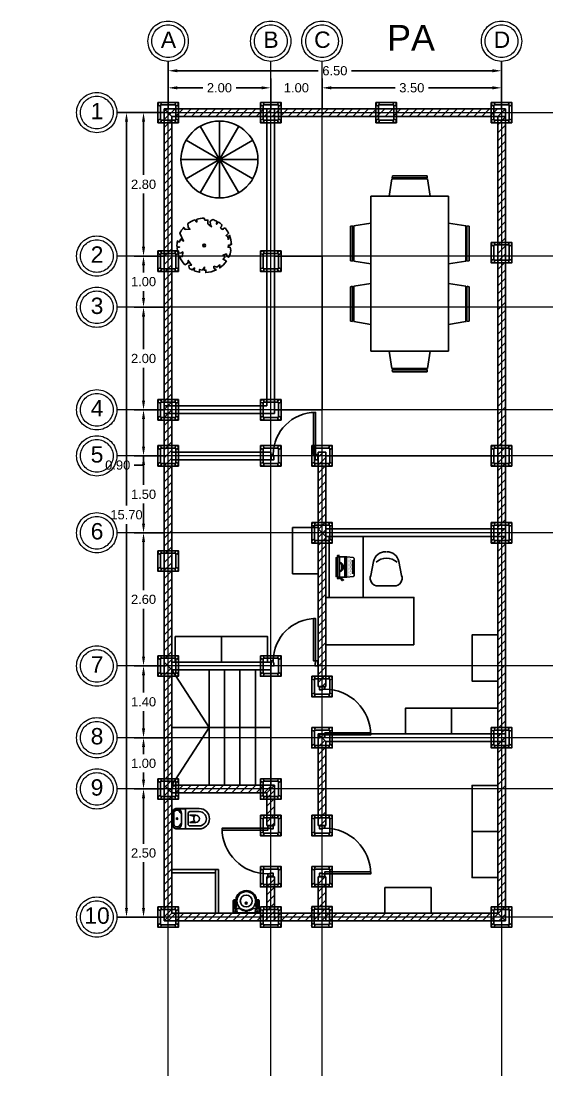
# Model space of a CAD drawing. Header units: metres. Extents: x 25 to 708562, y 11 to 4563236.
# Drawn here: x 35.57 to 45.94, y 10.69 to 31.28 of the extents above; entities that cross this region are included whole.
import ezdxf

# ---------------------------------------------------------------- set-up
doc = ezdxf.new("R2010")
doc.units = ezdxf.units.M
doc.header["$PDMODE"] = 35
doc.linetypes.add('ACAD_ISO04W100', pattern=[30, 24, -3, 0, -3])
for name, color, linetype, lineweight in [('Aux', 10, 'ACAD_ISO04W100', 18), ('Cotas', 100, 'Continuous', 15), ('Muros', 140, 'Continuous', 25)]:
    doc.layers.add(name, color=color, linetype=linetype, lineweight=lineweight)
for name, color, linetype in [('Kastillo', 30, 'Continuous'), ('Muebles', 8, 'Continuous'), ('Muros de Carga', 221, 'Continuous')]:
    doc.layers.add(name, color=color, linetype=linetype)
doc.styles.get("Standard").update_dxf_attribs({"font": 'arial.ttf'})
doc.dimstyles.new('Muros', dxfattribs={"dimtxt": 0.18, "dimasz": 0.18, "dimexe": 0.18, "dimexo": 0.0625, "dimgap": 0.09, "dimtad": 0, "dimtih": 1, "dimtoh": 1, "dimzin": 0, "dimdsep": 46, "dimtxsty": 'Standard', "dimcen": 0.09, "dimadec": 0, "dimazin": 0, "dimtfac": 1, "dimtofl": 0, "dimtmove": 0, "dimatfit": 3, "dimfxl": 1, "dimtolj": 1, "dimtzin": 0, "dimarcsym": 0})
pattern_1 = [(45, (23.29246, 9.41529), (-0.07857724, 0.07857724), [])]

# ---------------------------------------------------------------- blocks, each defined once
blk = doc.blocks.new('LavaboEncPl08')
for p, q in [((-2.1, 44.3), (-2.1, 70.3)), ((-1.6, 41.5), (-1.6, 70.3)), ((-0.6, 41.5), (-0.6, 59.8)), ((-0.1, 42), (-0.1, 59.8)), ((0.4, 72.8), (60.4, 72.8)), ((0.4, 72.3), (60.4, 72.3)), ((0.9, 61.3), (13.4, 61.3)), ((0.9, 60.8), (13.6, 60.8)), ((46.5, 60.8), (59.9, 60.8)), ((46.7, 61.3), (59.9, 61.3)), ((60.9, 42), (60.9, 59.8)), ((61.4, 41.5), (61.4, 59.8)), ((62.4, 41.5), (62.4, 70.3)), ((62.9, 44.3), (62.9, 70.3)), ((-2.1, 44.3), (-2.1, 41.5)), ((-0.1, 41), (4.9, 41)), ((-0.1, 40), (4.5, 40)), ((-0.1, 39.5), (4.1, 39.5)), ((0.4, 41.5), (5.4, 41.6)), ((60.4, 41.5), (55.3, 41.6)), ((60.9, 41), (55.8, 41)), ((60.9, 40), (56.2, 40)), ((60.8, 39.5), (56.7, 39.5)), ((62.9, 44.3), (62.9, 41.5))]:
    blk.add_line(p, q)
for centre, radius in [((1.1, 55.7), 0.487), ((2.4, 57.6), 0.487), ((2.4, 53.8), 0.487), ((5.3, 67.3), 2.8), ((3.6, 59.5), 0.487), ((3.6, 55.7), 0.487), ((4.8, 57.6), 0.487), ((4.8, 53.8), 0.487), ((6, 55.7), 0.487), ((30.4, 42.3), 23.5), ((30.4, 42.3), 15), ((30.4, 69.8), 1.57), ((55.5, 67.3), 2.8), ((54.7, 55.7), 0.487), ((55.9, 57.6), 0.487), ((55.9, 53.8), 0.487), ((57.2, 59.5), 0.487), ((57.2, 55.7), 0.487), ((58.4, 57.6), 0.487), ((58.4, 53.8), 0.487), ((59.6, 55.7), 0.487), ((1.1, 51.9), 0.487), ((1.1, 48.2), 0.487), ((2.4, 50), 0.487), ((2.4, 46.3), 0.487), ((3.6, 51.9), 0.487), ((3.6, 48.2), 0.487), ((3.6, 44.4), 0.487), ((4.8, 50), 0.487), ((4.8, 46.3), 0.487), ((6, 51.9), 0.487), ((6, 48.2), 0.487), ((30.4, 47.5), 2.52), ((30.4, 47.5), 1.52), ((30.4, 47.5), 1.02), ((54.7, 51.9), 0.487), ((54.7, 48.2), 0.487), ((55.9, 50), 0.487), ((55.9, 46.3), 0.487), ((57.2, 51.9), 0.487), ((57.2, 48.2), 0.487), ((57.2, 44.4), 0.487), ((58.4, 50), 0.487), ((58.4, 46.3), 0.487), ((59.6, 51.9), 0.487), ((59.6, 48.2), 0.487)]:
    blk.add_circle(centre, radius)
for centre, radius, start, end in [((0.4, 70.3), 2.5, 90, 180), ((0.4, 70.3), 2, 90, 180), ((0.9, 59.8), 1.5, 90, 180), ((0.9, 59.8), 1, 90, 180), ((13.4, 63.3), 2, 270, 308.9424), ((13.6, 62.8), 2, 270, 309.3231), ((30.4, 42.3), 25, 49.6324, 128.9424), ((30.4, 42.3), 24.5, 49.2079, 129.3231), ((46.5, 61), 0.2, 229.2079, 270), ((46.7, 61.5), 0.2, 229.6324, 270), ((59.9, 59.8), 1.5, 0, 90), ((59.9, 59.8), 1, 0, 90), ((60.4, 70.3), 2.5, 0, 90), ((60.4, 70.3), 2, 0, 90), ((-0.1, 41.5), 2, 180, 270.8384), ((-0.1, 41.5), 1.5, 180, 270.8384), ((-0.1, 41.5), 0.5, 180, 270.8384), ((0.4, 42), 0.5, 180, 270.8384), ((4.1, 39), 0.5, 7.1832, 90.8384), ((4.5, 39.5), 0.5, 6.198, 90.8384), ((30.4, 42.3), 26, 187.1832, 353.802), ((4.9, 40.5), 0.5, 4.0499, 90.8384), ((30.4, 42.3), 25.5, 185.2031, 185.2448), ((30.4, 42.3), 25.5, 186.198, 354.7969), ((5.4, 41.1), 0.5, 2.967, 90.8384), ((30.4, 42.3), 25, 184.0499, 355.8294), ((30.4, 42.3), 24.5, 182.967, 356.9018), ((55.3, 41.1), 0.5, 89.1616, 177.033), ((55.8, 40.5), 0.5, 89.1616, 175.9501), ((56.2, 39.5), 0.5, 89.1616, 173.802), ((30.4, 42.3), 25.5, 354.7552, 354.7969), ((56.7, 39), 0.5, 89.1616, 172.8168), ((60.4, 42), 0.5, 269.1616, 0), ((60.9, 41.5), 2, 269.1616, 0), ((60.9, 41.5), 0.5, 269.1616, 0), ((60.9, 41.5), 1.5, 269.1616, 0)]:
    blk.add_arc(centre, radius, start, end)
blk = doc.blocks.new('inodoro04')
for p, q in [((0.04, 0.09), (0.04, 0)), ((0.04, -0.09), (0.04, 0)), ((0.095, 0.173), (0.24, 0.173)), ((0.18, -0.003), (0.18, 0.088)), ((0.245, -0.003), (0.245, 0.168)), ((0.295, -0.003), (0.295, 0.093)), ((0.095, -0.178), (0.24, -0.178)), ((0.18, -0.003), (0.18, -0.093)), ((0.245, -0.003), (0.245, -0.173)), ((0.295, -0.003), (0.295, -0.098))]:
    blk.add_line(p, q)
blk.add_lwpolyline([(0.097, 0.178, 0.414214), (0.01, 0.09), (0.01, -0.003), (0.01, -0.095, 0.414214), (0.097, -0.183), (0.49, -0.183, 0.414214), (0.67, -0.003, 0.414214), (0.49, 0.178)], format="xyb", close=True)
for points in [[(0.615, -0.003, 0.414214), (0.49, 0.123), (0.325, 0.123, 0.414214), (0.295, 0.093, 0.414214)], [(0.615, -0.003, -0.414214), (0.49, -0.128), (0.325, -0.128, -0.414214), (0.295, -0.098, -0.414214)]]:
    blk.add_lwpolyline(points, format="xyb")
for points in [[(0.427, 0.062), (0.326, 0.062), (0.411, 0.035), (0.406, 0.033), (0.402, 0.03), (0.399, 0.025), (0.397, 0.019), (0.395, 0.009), (0.394, -0.003)], [(0.427, -0.067), (0.326, -0.067), (0.411, -0.04), (0.406, -0.038), (0.402, -0.035), (0.399, -0.03), (0.397, -0.024), (0.395, -0.014), (0.394, -0.002)]]:
    blk.add_lwpolyline(points)
for centre, radius, start, end in [((0.095, 0.088), 0.085, 0, 180), ((0.097, 0.09), 0.0575, 19.5195, 180), ((0.097, 0), 0.014, 0, 180), ((0.097, 0), 0.014, 180, 0), ((0.095, 0.088), 0.085, 0, 90), ((0.18, 0.119), 0.03, 199.5195, 270.0212), ((0.24, 0.168), 0.005, 0, 90), ((0.427, -0.003), 0.065, 0, 90), ((0.095, -0.093), 0.085, 180, 360), ((0.097, -0.09), 0.0575, 180, 340.4805), ((0.095, -0.093), 0.085, 270, 360), ((0.18, -0.119), 0.03, 89.945, 160.4805), ((0.24, -0.173), 0.005, 270, 0), ((0.427, -0.003), 0.065, 270, 0)]:
    blk.add_arc(centre, radius, start, end)
blk = doc.blocks.new('arbol084pl')
blk.add_lwpolyline([(-0.401, 1.445), (-0.408, 1.284), (-0.513, 1.41, 0.073385), (-0.898, 1.201), (-0.88, 1), (-0.788, 0.894), (-1.045, 0.872), (-1.125, 0.993, 0.063304), (-1.337, 0.68), (-1.132, 0.244), (-1.292, 0.349), (-1.375, 0.189), (-1.479, 0.249, 0.050606), (-1.499, -0.054), (-1.352, -0.089), (-1.495, -0.12, 0.043985), (-1.451, -0.38), (-1.288, -0.42), (-1.178, -0.356), (-1.187, -0.604), (-1.368, -0.616, 0.091185), (-1.059, -1.062), (-0.893, -0.984), (-0.88, -0.828), (-0.705, -1.089), (-0.843, -1.108), (-0.823, -1.254, 0.03183), (-0.657, -1.348), (-0.542, -1.24), (-0.561, -1.391, 0.053026), (-0.255, -1.478), (-0.252, -1.318), (-0.101, -1.355), (0.023, -1.19), (0.005, -1.369), (0.092, -1.355), (0.088, -1.497, 0.0994), (0.659, -1.347), (0.523, -1.25), (0.537, -1.149), (0.702, -1.19), (0.862, -1.071), (0.862, -1.071), (0.853, -1.234, 0.087077), (1.222, -0.87), (1.041, -0.764), (1.137, -0.649), (1.027, -0.54), (1.224, -0.471), (1.261, -0.613), (1.353, -0.649, 0.065695), (1.474, -0.276), (1.426, -0.1), (1.316, -0.1), (1.334, 0.024), (1.412, 0.006), (1.439, 0.074), (1.499, 0.047, 0.087611), (1.392, 0.558), (1.316, 0.331), (1.297, 0.487), (1.206, 0.542), (1.341, 0.673, 0.053662), (1.167, 0.943), (1.082, 0.954), (1.031, 0.881), (0.944, 0.922), (0.903, 0.986), (0.944, 1.036), (0.977, 1.138, 0.043954), (0.763, 1.291), (0.677, 1.165), (0.693, 1.33, 0.040384), (0.47, 1.424), (0.335, 1.33), (0.349, 1.11), (0.408, 1.032), (0.202, 1.197), (0.202, 1.394), (0.037, 1.394), (-0.005, 1.5, 0.066981)], format="xyb", close=True)
for radius in [0.075, 0.0625, 0.05]:
    blk.add_circle((0, 0), radius)
blk = doc.blocks.new('*U34')
at = {"layer": 'Muebles'}
for q in [(-0.188, 0.375), (0.188, 0.275)]:
    blk.add_line((-0.188, -0.375), q, dxfattribs=at)
blk = doc.blocks.new('*U35')
at = {"layer": 'Muebles', "color": 0, "linetype": 'ByBlock', "lineweight": -2, "transparency": 16777216}
for p, rotation in [((4.468, 19.429), 59.99999999999996), ((4.281, 19.054), 120), ((5.118, 19.104), 299.9999999999999), ((4.512, 18.704), 180), ((4.93, 18.729), 239.9999999999999)]:
    blk.add_blockref('*U34', p, dxfattribs=dict(at, rotation=rotation))
blk.add_blockref('*U34', (4.887, 19.454), dxfattribs=at)
blk = doc.blocks.new('puertas04')
blk.add_lwpolyline([(0.775, 0), (0.775, 0.74), (0.74, 0.74), (0.74, 0)], close=True)
for points in [[(0.035, 0), (0.035, -0.035), (0.045, -0.035), (0.045, -0.09), (-0.005, -0.09), (-0.005, 0), (0.035, 0)], [(0.775, 0), (0.775, -0.035), (0.765, -0.035), (0.765, -0.09), (0.815, -0.09), (0.815, 0), (0.775, 0)]]:
    blk.add_lwpolyline(points)
blk.add_arc((0.775, 0), 0.74, 90, 180)
blk = doc.blocks.new('mesa_07')
at = {"linetype": 'Continuous'}
for p, q in [((-62.8, 66.3), (-65.9, 46.3)), ((-62.8, 66.3), (-21.6, 66.3)), ((-62.2, 70.1), (-62.6, 67.6)), ((-21.8, 67.6), (-62.6, 67.6)), ((-62.2, 70.1), (-22.2, 70.1)), ((-21.8, 67.6), (-22.2, 70.1)), ((-18.5, 46.3), (-21.6, 66.3)), ((7.2, 66.3), (4.1, 46.3)), ((7.2, 66.3), (48.4, 66.3)), ((7.8, 70.1), (7.4, 67.6)), ((48.2, 67.6), (7.4, 67.6)), ((7.8, 70.1), (47.8, 70.1)), ((48.2, 67.6), (47.8, 70.1)), ((51.5, 46.3), (48.4, 66.3)), ((82.8, 46.3), (-97.2, 46.3)), ((-97.2, 46.3), (-97.2, -43.7)), ((82.8, -43.7), (82.8, 46.3)), ((-117.2, 21.9), (-97.2, 25.1)), ((102.8, 21.9), (82.8, 25.1)), ((-121, 21.3), (-118.5, 21.7)), ((-121, 21.3), (-121, -18.7)), ((-118.5, -19.1), (-118.5, 21.7)), ((-117.2, 21.9), (-117.2, -19.3)), ((102.8, 21.9), (102.8, -19.3)), ((106.5, 21.3), (104, 21.7)), ((104, -19.1), (104, 21.7)), ((106.5, 21.3), (106.5, -18.7)), ((-118.5, -19), (-121, -18.7)), ((-97.2, -22.4), (-117.2, -19.2)), ((82.8, -22.4), (102.8, -19.2)), ((104, -19), (106.5, -18.7)), ((-97.2, -43.7), (82.8, -43.7)), ((-62.8, -63.7), (-65.9, -43.6)), ((-18.5, -43.6), (-21.6, -63.7)), ((7.2, -63.7), (4.1, -43.6)), ((51.5, -43.6), (48.4, -63.7)), ((-62.8, -63.7), (-21.6, -63.7)), ((-62.2, -67.4), (-62.6, -64.9)), ((-21.8, -64.9), (-62.6, -64.9)), ((-62.2, -67.4), (-22.2, -67.4)), ((-21.8, -64.9), (-22.2, -67.4)), ((7.2, -63.7), (48.4, -63.7)), ((7.8, -67.4), (7.4, -64.9)), ((48.2, -64.9), (7.4, -64.9)), ((7.8, -67.4), (47.8, -67.4)), ((48.2, -64.9), (47.8, -67.4))]:
    blk.add_line(p, q, dxfattribs=at)
blk = doc.blocks.new('escritorio111')
blk.add_line((1.05, 0.9), (1.25, 0.9))
for points in [[(0, 0), (0, 1.3), (0.7, 1.3), (0.7, 0)], [(1, 1.1), (0.95, 1.06), (0.96, 1.04)]]:
    blk.add_lwpolyline(points, close=True)
for points in [[(0.7, 1.25), (1.6, 1.25), (1.6, 0.75), (0.7, 0.75)], [(1, 1.11), (0.98, 1.11), (0.98, 1.13), (0.98, 1.1)], [(1.15, 1.1), (1, 1.1), (1, 1.13), (1.15, 1.13)], [(1, 1.1), (1, 1.02), (1.15, 1.02)], [(1.01, 1.13), (1.01, 1.15), (1.15, 1.15)], [(1.29, 1.13), (1.29, 1.15), (1.15, 1.15)], [(1.15, 1.1), (1.3, 1.1), (1.3, 1.13), (1.15, 1.13)], [(1.3, 1.1), (1.3, 1.02), (1.15, 1.02)], [(1.3, 1.11), (1.32, 1.11), (1.32, 1.13), (1.32, 1.1)], [(1.001, 0.995), (1.151, 0.995)], [(1.299, 0.995), (1.149, 0.995)]]:
    blk.add_lwpolyline(points)
for points in [[(1, 1.02), (1, 0.99), (1.009, 0.899, 0.498583), (1.032, 0.885), (1.151, 0.885)], [(1.3, 1.02), (1.3, 0.99), (1.291, 0.899, -0.498583), (1.268, 0.885), (1.149, 0.885)], [(0.87, 0.41), (0.87, 0.53, -0.523089), (1.025, 0.638), (1.232, 0.597, -0.371394), (1.375, 0.416, -0.957025)], [(0.87, 0.41), (0.87, 0.29, 0.523089), (1.025, 0.182), (1.232, 0.223, 0.371394), (1.375, 0.404, 0.957025)]]:
    blk.add_lwpolyline(points, format="xyb")
at = {"const_width": 0.005}
for points in [[(1.027, 0.96, 1), (1.032, 0.96, 1)], [(1.037, 0.94, 1), (1.042, 0.94, 1)], [(1.047, 0.96, 1), (1.052, 0.96, 1)], [(1.057, 0.94, 1), (1.062, 0.94, 1)], [(1.067, 0.96, 1), (1.072, 0.96, 1)], [(1.077, 0.94, 1), (1.082, 0.94, 1)], [(1.087, 0.96, 1), (1.092, 0.96, 1)], [(1.097, 0.94, 1), (1.102, 0.94, 1)], [(1.107, 0.96, 1), (1.112, 0.96, 1)], [(1.117, 0.94, 1), (1.122, 0.94, 1)], [(1.127, 0.96, 1), (1.133, 0.96, 1)], [(1.137, 0.94, 1), (1.142, 0.94, 1)], [(1.147, 0.96, 1), (1.153, 0.96, 1)], [(1.157, 0.94, 1), (1.162, 0.94, 1)], [(1.167, 0.96, 1), (1.172, 0.96, 1)], [(1.177, 0.94, 1), (1.182, 0.94, 1)], [(1.187, 0.96, 1), (1.192, 0.96, 1)], [(1.197, 0.94, 1), (1.202, 0.94, 1)], [(1.207, 0.96, 1), (1.212, 0.96, 1)], [(1.217, 0.94, 1), (1.222, 0.94, 1)], [(1.227, 0.96, 1), (1.232, 0.96, 1)], [(1.237, 0.94, 1), (1.242, 0.94, 1)], [(1.247, 0.96, 1), (1.252, 0.96, 1)], [(1.257, 0.94, 1), (1.262, 0.94, 1)], [(1.267, 0.96, 1), (1.272, 0.96, 1)], [(1.047, 0.92, 1), (1.052, 0.92, 1)], [(1.067, 0.92, 1), (1.072, 0.92, 1)], [(1.087, 0.92, 1), (1.092, 0.92, 1)], [(1.107, 0.92, 1), (1.112, 0.92, 1)], [(1.127, 0.92, 1), (1.133, 0.92, 1)], [(1.147, 0.92, 1), (1.153, 0.92, 1)], [(1.167, 0.92, 1), (1.172, 0.92, 1)], [(1.187, 0.92, 1), (1.192, 0.92, 1)], [(1.207, 0.92, 1), (1.212, 0.92, 1)], [(1.227, 0.92, 1), (1.232, 0.92, 1)], [(1.247, 0.92, 1), (1.252, 0.92, 1)]]:
    blk.add_lwpolyline(points, format="xyb", close=True, dxfattribs=at)
for centre, radius, start, end in [((1.15, 1.111), 0.0708, 188.7974, 351.2026), ((1.132, 1.118), 0.0556, 200.224, 290.225), ((1.168, 1.118), 0.0556, 249.775, 339.776), ((1.05, 0.405), 0.23, 317.6425, 42.3575)]:
    blk.add_arc(centre, radius, start, end)
blk = doc.blocks.new('*D68')
at = {"layer": 'Cotas', "color": 0, "lineweight": -2, "transparency": 16777216}
for p, q in [((38.377, 29.494), (37.447, 29.494)), ((37.627, 29.314), (37.627, 21.826)), ((37.627, 13.974), (37.627, 21.462)), ((38.377, 13.794), (37.447, 13.794))]:
    blk.add_line(p, q, dxfattribs=at)
at = {"layer": 'Cotas', "color": 0, "transparency": 16777216}
for points in [[(37.597, 29.314), (37.657, 29.314), (37.627, 29.494)], [(37.597, 13.974), (37.657, 13.974), (37.627, 13.794)]]:
    blk.add_solid(points, dxfattribs=at)
at = {"layer": 'Defpoints', "color": 0, "transparency": 16777216}
for p in [(38.439, 29.494), (37.627, 13.794), (38.439, 13.794)]:
    blk.add_point(p, dxfattribs=at)
at = {"layer": 'Cotas', "color": 0, "transparency": 16777216, "insert": (37.627, 21.644), "char_height": 0.18, "attachment_point": 5}
blk.add_mtext('\\A1;15.70', dxfattribs=at)
blk = doc.blocks.new('*D69')
at = {"layer": 'Cotas', "color": 0, "lineweight": -2, "transparency": 16777216}
for p, q in [((38.377, 29.494), (37.779, 29.494)), ((37.959, 29.314), (37.959, 28.276)), ((37.959, 26.874), (37.959, 27.912)), ((38.377, 26.694), (37.779, 26.694))]:
    blk.add_line(p, q, dxfattribs=at)
at = {"layer": 'Cotas', "color": 0, "transparency": 16777216}
for points in [[(37.929, 29.314), (37.989, 29.314), (37.959, 29.494)], [(37.929, 26.874), (37.989, 26.874), (37.959, 26.694)]]:
    blk.add_solid(points, dxfattribs=at)
at = {"layer": 'Defpoints', "color": 0, "transparency": 16777216}
for p in [(37.959, 29.494), (38.439, 29.494), (38.439, 26.694)]:
    blk.add_point(p, dxfattribs=at)
at = {"layer": 'Cotas', "color": 0, "transparency": 16777216, "insert": (37.959, 28.094), "char_height": 0.18, "attachment_point": 5}
blk.add_mtext('\\A1;2.80', dxfattribs=at)
blk = doc.blocks.new('*D70')
at = {"layer": 'Cotas', "color": 0, "lineweight": -2, "transparency": 16777216}
for p, q in [((38.377, 26.694), (37.779, 26.694)), ((37.959, 26.514), (37.959, 26.376)), ((37.959, 25.874), (37.959, 26.012)), ((38.377, 25.694), (37.779, 25.694))]:
    blk.add_line(p, q, dxfattribs=at)
at = {"layer": 'Cotas', "color": 0, "transparency": 16777216}
for points in [[(37.929, 26.514), (37.989, 26.514), (37.959, 26.694)], [(37.929, 25.874), (37.989, 25.874), (37.959, 25.694)]]:
    blk.add_solid(points, dxfattribs=at)
at = {"layer": 'Defpoints', "color": 0, "transparency": 16777216}
for p in [(38.439, 26.694), (37.959, 25.694), (38.439, 25.694)]:
    blk.add_point(p, dxfattribs=at)
at = {"layer": 'Cotas', "color": 0, "transparency": 16777216, "insert": (37.959, 26.194), "char_height": 0.18, "attachment_point": 5}
blk.add_mtext('\\A1;1.00', dxfattribs=at)
blk = doc.blocks.new('*D71')
at = {"layer": 'Cotas', "color": 0, "lineweight": -2, "transparency": 16777216}
for p, q in [((38.377, 25.694), (37.779, 25.694)), ((37.959, 25.514), (37.959, 24.876)), ((37.959, 23.874), (37.959, 24.512)), ((38.377, 23.694), (37.779, 23.694))]:
    blk.add_line(p, q, dxfattribs=at)
at = {"layer": 'Cotas', "color": 0, "transparency": 16777216}
for points in [[(37.929, 25.514), (37.989, 25.514), (37.959, 25.694)], [(37.929, 23.874), (37.989, 23.874), (37.959, 23.694)]]:
    blk.add_solid(points, dxfattribs=at)
at = {"layer": 'Defpoints', "color": 0, "transparency": 16777216}
for p in [(38.439, 25.694), (37.959, 23.694), (38.439, 23.694)]:
    blk.add_point(p, dxfattribs=at)
at = {"layer": 'Cotas', "color": 0, "transparency": 16777216, "insert": (37.959, 24.694), "char_height": 0.18, "attachment_point": 5}
blk.add_mtext('\\A1;2.00', dxfattribs=at)
blk = doc.blocks.new('*D74')
at = {"layer": 'Cotas', "color": 0, "lineweight": -2, "transparency": 16777216}
for p, q in [((38.377, 16.294), (37.779, 16.294)), ((37.959, 16.114), (37.959, 15.226)), ((37.959, 13.974), (37.959, 14.862)), ((38.377, 13.794), (37.779, 13.794))]:
    blk.add_line(p, q, dxfattribs=at)
at = {"layer": 'Cotas', "color": 0, "transparency": 16777216}
for points in [[(37.929, 16.114), (37.989, 16.114), (37.959, 16.294)], [(37.929, 13.974), (37.989, 13.974), (37.959, 13.794)]]:
    blk.add_solid(points, dxfattribs=at)
at = {"layer": 'Defpoints', "color": 0, "transparency": 16777216}
for p in [(38.439, 16.294), (37.959, 13.794), (38.439, 13.794)]:
    blk.add_point(p, dxfattribs=at)
at = {"layer": 'Cotas', "color": 0, "transparency": 16777216, "insert": (37.959, 15.044), "char_height": 0.18, "attachment_point": 5}
blk.add_mtext('\\A1;2.50', dxfattribs=at)
blk = doc.blocks.new('*D67')
at = {"layer": 'Cotas', "color": 0, "lineweight": -2, "transparency": 16777216}
for p, q in [((38.439, 29.556), (38.439, 30.49)), ((44.939, 29.556), (44.939, 30.49)), ((38.619, 30.31), (41.365, 30.31)), ((44.759, 30.31), (42.013, 30.31))]:
    blk.add_line(p, q, dxfattribs=at)
at = {"layer": 'Cotas', "color": 0, "transparency": 16777216}
for points in [[(38.619, 30.34), (38.619, 30.28), (38.439, 30.31)], [(44.759, 30.34), (44.759, 30.28), (44.939, 30.31)]]:
    blk.add_solid(points, dxfattribs=at)
at = {"layer": 'Defpoints', "color": 0, "transparency": 16777216}
for p in [(38.439, 30.31), (38.439, 29.494), (44.939, 29.494)]:
    blk.add_point(p, dxfattribs=at)
at = {"layer": 'Cotas', "color": 0, "transparency": 16777216, "insert": (41.689, 30.31), "char_height": 0.18, "attachment_point": 5}
blk.add_mtext('\\A1;6.50', dxfattribs=at)
blk = doc.blocks.new('*D66')
at = {"layer": 'Cotas', "color": 0, "lineweight": -2, "transparency": 16777216}
for p, q in [((38.439, 29.556), (38.439, 30.157)), ((40.439, 29.556), (40.439, 30.157)), ((38.619, 29.977), (39.114, 29.977)), ((40.259, 29.977), (39.764, 29.977))]:
    blk.add_line(p, q, dxfattribs=at)
at = {"layer": 'Cotas', "color": 0, "transparency": 16777216}
for points in [[(38.619, 30.007), (38.619, 29.947), (38.439, 29.977)], [(40.259, 30.007), (40.259, 29.947), (40.439, 29.977)]]:
    blk.add_solid(points, dxfattribs=at)
at = {"layer": 'Defpoints', "color": 0, "transparency": 16777216}
for p in [(40.439, 29.977), (38.439, 29.494), (40.439, 29.494)]:
    blk.add_point(p, dxfattribs=at)
at = {"layer": 'Cotas', "color": 0, "transparency": 16777216, "insert": (39.439, 29.977), "char_height": 0.18, "attachment_point": 5}
blk.add_mtext('\\A1;2.00', dxfattribs=at)
blk = doc.blocks.new('*D77')
at = {"layer": 'Cotas', "color": 0, "lineweight": -2, "transparency": 16777216}
for p, q in [((40.439, 29.556), (40.439, 30.157)), ((41.439, 29.556), (41.439, 30.157)), ((40.259, 29.977), (40.079, 29.977)), ((41.619, 29.977), (41.799, 29.977))]:
    blk.add_line(p, q, dxfattribs=at)
at = {"layer": 'Cotas', "color": 0, "transparency": 16777216}
for points in [[(40.259, 30.007), (40.259, 29.947), (40.439, 29.977)], [(41.619, 30.007), (41.619, 29.947), (41.439, 29.977)]]:
    blk.add_solid(points, dxfattribs=at)
at = {"layer": 'Defpoints', "color": 0, "transparency": 16777216}
for p in [(41.439, 29.977), (40.439, 29.494), (41.439, 29.494)]:
    blk.add_point(p, dxfattribs=at)
at = {"layer": 'Cotas', "color": 0, "transparency": 16777216, "insert": (40.939, 29.977), "char_height": 0.18, "attachment_point": 5}
blk.add_mtext('\\A1;1.00', dxfattribs=at)
blk = doc.blocks.new('*D78')
at = {"layer": 'Cotas', "color": 0, "lineweight": -2, "transparency": 16777216}
for p, q in [((41.439, 29.556), (41.439, 30.157)), ((44.939, 29.556), (44.939, 30.157)), ((41.619, 29.977), (42.866, 29.977)), ((44.759, 29.977), (43.513, 29.977))]:
    blk.add_line(p, q, dxfattribs=at)
at = {"layer": 'Cotas', "color": 0, "transparency": 16777216}
for points in [[(41.619, 30.007), (41.619, 29.947), (41.439, 29.977)], [(44.759, 30.007), (44.759, 29.947), (44.939, 29.977)]]:
    blk.add_solid(points, dxfattribs=at)
at = {"layer": 'Defpoints', "color": 0, "transparency": 16777216}
for p in [(44.939, 29.977), (41.439, 29.494), (44.939, 29.494)]:
    blk.add_point(p, dxfattribs=at)
at = {"layer": 'Cotas', "color": 0, "transparency": 16777216, "insert": (43.189, 29.977), "char_height": 0.18, "attachment_point": 5}
blk.add_mtext('\\A1;3.50', dxfattribs=at)
blk = doc.blocks.new('*D79')
at = {"layer": 'Cotas', "color": 0, "lineweight": -2, "transparency": 16777216}
for p, q in [((38.377, 23.694), (37.779, 23.694)), ((37.959, 23.514), (37.959, 22.974)), ((38.377, 22.794), (37.779, 22.794)), ((37.959, 22.794), (37.959, 22.614)), ((37.959, 22.614), (37.779, 22.614))]:
    blk.add_line(p, q, dxfattribs=at)
at = {"layer": 'Cotas', "color": 0, "transparency": 16777216}
for points in [[(37.929, 23.514), (37.989, 23.514), (37.959, 23.694)], [(37.929, 22.974), (37.989, 22.974), (37.959, 22.794)]]:
    blk.add_solid(points, dxfattribs=at)
at = {"layer": 'Defpoints', "color": 0, "transparency": 16777216}
for p in [(38.439, 23.694), (37.959, 22.794), (38.439, 22.794)]:
    blk.add_point(p, dxfattribs=at)
at = {"layer": 'Cotas', "color": 0, "transparency": 16777216, "insert": (37.456, 22.614), "char_height": 0.18, "attachment_point": 5}
blk.add_mtext('\\A1;0.90', dxfattribs=at)
blk = doc.blocks.new('*D80')
at = {"layer": 'Cotas', "color": 0, "lineweight": -2, "transparency": 16777216}
for p, q in [((38.377, 22.794), (37.779, 22.794)), ((37.959, 22.614), (37.959, 22.226)), ((37.959, 21.474), (37.959, 21.862)), ((38.377, 21.294), (37.779, 21.294))]:
    blk.add_line(p, q, dxfattribs=at)
at = {"layer": 'Cotas', "color": 0, "transparency": 16777216}
for points in [[(37.929, 22.614), (37.989, 22.614), (37.959, 22.794)], [(37.929, 21.474), (37.989, 21.474), (37.959, 21.294)]]:
    blk.add_solid(points, dxfattribs=at)
at = {"layer": 'Defpoints', "color": 0, "transparency": 16777216}
for p in [(38.439, 22.794), (37.959, 21.294), (38.439, 21.294)]:
    blk.add_point(p, dxfattribs=at)
at = {"layer": 'Cotas', "color": 0, "transparency": 16777216, "insert": (37.959, 22.044), "char_height": 0.18, "attachment_point": 5}
blk.add_mtext('\\A1;1.50', dxfattribs=at)
blk = doc.blocks.new('*D81')
at = {"layer": 'Cotas', "color": 0, "lineweight": -2, "transparency": 16777216}
for p, q in [((38.377, 21.294), (37.779, 21.294)), ((37.959, 21.114), (37.959, 20.176)), ((37.959, 18.874), (37.959, 19.812)), ((38.377, 18.694), (37.779, 18.694))]:
    blk.add_line(p, q, dxfattribs=at)
at = {"layer": 'Cotas', "color": 0, "transparency": 16777216}
for points in [[(37.929, 21.114), (37.989, 21.114), (37.959, 21.294)], [(37.929, 18.874), (37.989, 18.874), (37.959, 18.694)]]:
    blk.add_solid(points, dxfattribs=at)
at = {"layer": 'Defpoints', "color": 0, "transparency": 16777216}
for p in [(38.439, 21.294), (37.959, 18.694), (38.439, 18.694)]:
    blk.add_point(p, dxfattribs=at)
at = {"layer": 'Cotas', "color": 0, "transparency": 16777216, "insert": (37.959, 19.994), "char_height": 0.18, "attachment_point": 5}
blk.add_mtext('\\A1;2.60', dxfattribs=at)
blk = doc.blocks.new('*D82')
at = {"layer": 'Cotas', "color": 0, "lineweight": -2, "transparency": 16777216}
for p, q in [((38.377, 18.694), (37.779, 18.694)), ((37.959, 18.514), (37.959, 18.176)), ((37.959, 17.474), (37.959, 17.812)), ((38.377, 17.294), (37.779, 17.294))]:
    blk.add_line(p, q, dxfattribs=at)
at = {"layer": 'Cotas', "color": 0, "transparency": 16777216}
for points in [[(37.929, 18.514), (37.989, 18.514), (37.959, 18.694)], [(37.929, 17.474), (37.989, 17.474), (37.959, 17.294)]]:
    blk.add_solid(points, dxfattribs=at)
at = {"layer": 'Defpoints', "color": 0, "transparency": 16777216}
for p in [(38.439, 18.694), (37.959, 17.294), (38.439, 17.294)]:
    blk.add_point(p, dxfattribs=at)
at = {"layer": 'Cotas', "color": 0, "transparency": 16777216, "insert": (37.959, 17.994), "char_height": 0.18, "attachment_point": 5}
blk.add_mtext('\\A1;1.40', dxfattribs=at)
blk = doc.blocks.new('*D83')
at = {"layer": 'Cotas', "color": 0, "lineweight": -2, "transparency": 16777216}
for p, q in [((38.377, 17.294), (37.779, 17.294)), ((37.959, 17.114), (37.959, 16.976)), ((37.959, 16.474), (37.959, 16.612)), ((38.377, 16.294), (37.779, 16.294))]:
    blk.add_line(p, q, dxfattribs=at)
at = {"layer": 'Cotas', "color": 0, "transparency": 16777216}
for points in [[(37.929, 17.114), (37.989, 17.114), (37.959, 17.294)], [(37.929, 16.474), (37.989, 16.474), (37.959, 16.294)]]:
    blk.add_solid(points, dxfattribs=at)
at = {"layer": 'Defpoints', "color": 0, "transparency": 16777216}
for p in [(38.439, 17.294), (37.959, 16.294), (38.439, 16.294)]:
    blk.add_point(p, dxfattribs=at)
at = {"layer": 'Cotas', "color": 0, "transparency": 16777216, "insert": (37.959, 16.794), "char_height": 0.18, "attachment_point": 5}
blk.add_mtext('\\A1;1.00', dxfattribs=at)

msp = doc.modelspace()

# ---------------------------------------------------------------- hatches: boundary and pattern name
at = {"layer": 'Muros de Carga'}
h = msp.add_hatch(dxfattribs=at)
h.set_pattern_fill('ANSI31', color=256, scale=0.035)
h.set_pattern_definition(pattern_1)
h.paths.add_polyline_path([(45.014, 29.569), (40.514, 29.569), (40.514, 29.419), (45.014, 29.419)])
h.paths.add_polyline_path([(40.514, 29.569), (40.364, 29.569), (40.364, 29.419), (40.514, 29.419)])
h.paths.add_polyline_path([(40.364, 29.569), (38.364, 29.569), (38.514, 29.419), (40.364, 29.419)])
h.paths.add_polyline_path([(38.514, 29.419), (38.364, 29.569), (38.364, 23.769), (38.514, 23.769)])
h.paths.add_polyline_path([(38.514, 18.619), (38.514, 18.769), (38.514, 22.719), (38.514, 22.869), (38.514, 23.619), (38.364, 23.619), (38.364, 13.719), (38.514, 13.869), (38.514, 16.219), (38.514, 16.369)])
h.paths.add_polyline_path([(38.514, 23.769), (38.364, 23.769), (38.364, 23.619), (38.514, 23.619)])
h = msp.add_hatch(dxfattribs=at)
h.set_pattern_fill('ANSI31', color=256, scale=0.035)
h.set_pattern_definition(pattern_1)
h.paths.add_polyline_path([(45.014, 29.419), (44.864, 29.419), (44.864, 22.794), (45.014, 22.794)])
h.paths.add_polyline_path([(45.014, 22.794), (44.864, 22.794), (44.864, 22.719), (44.864, 21.369), (45.014, 21.369)])
h.paths.add_polyline_path([(45.014, 21.369), (44.864, 21.369), (44.864, 21.219), (45.014, 21.219)])
h.paths.add_polyline_path([(45.014, 21.219), (44.864, 21.219), (44.864, 17.369), (45.014, 17.369)])
h.paths.add_polyline_path([(45.014, 17.219), (44.864, 17.219), (44.864, 13.869), (45.014, 13.719)])
h.paths.add_polyline_path([(45.014, 17.369), (44.864, 17.369), (44.864, 17.219), (45.014, 17.219)])
h = msp.add_hatch(dxfattribs=at)
h.set_pattern_fill('ANSI31', color=256, scale=0.035)
h.set_pattern_definition(pattern_1)
h.paths.add_polyline_path([(41.514, 21.219), (41.514, 21.369), (41.514, 22.719), (41.514, 22.869), (41.364, 22.869), (41.364, 21.369), (41.364, 18.769), (41.364, 18.619), (41.364, 18.294), (41.514, 18.294)])
h.paths.add_polyline_path([(30.067, 18.694), (30.067, 23.16), (29.917, 23.073), (29.917, 18.694)])
h.paths.add_polyline_path([(41.364, 14.581), (41.364, 13.869), (41.514, 13.869), (41.514, 14.581)])
h = msp.add_hatch(dxfattribs=at)
h.set_pattern_fill('ANSI31', color=256, scale=0.035)
h.set_pattern_definition(pattern_1)
h.paths.add_polyline_path([(41.514, 17.219), (41.364, 17.369), (41.364, 17.294), (41.364, 15.581), (41.514, 15.581)])
h = msp.add_hatch(dxfattribs=at)
h.set_pattern_fill('ANSI31', color=256, scale=0.035)
h.set_pattern_definition(pattern_1)
h.paths.add_polyline_path([(40.364, 16.219), (40.364, 15.581), (40.514, 15.581), (40.514, 16.369), (38.514, 16.369), (38.514, 16.219)])
h.paths.add_polyline_path([(40.364, 13.869), (40.514, 13.869), (40.514, 14.581), (40.364, 14.581)])
h = msp.add_hatch(dxfattribs=at)
h.set_pattern_fill('ANSI31', color=256, scale=0.035)
h.set_pattern_definition(pattern_1)
h.paths.add_polyline_path([(41.514, 13.869), (41.364, 13.869), (41.364, 13.719), (41.514, 13.719)])
h.paths.add_polyline_path([(41.364, 13.869), (40.514, 13.869), (40.514, 13.719), (41.364, 13.719)])
h.paths.add_polyline_path([(40.514, 13.869), (40.364, 13.869), (40.364, 13.719), (40.514, 13.719)])
h.paths.add_polyline_path([(40.364, 13.869), (38.514, 13.869), (38.364, 13.719), (40.364, 13.719)])
h.paths.add_polyline_path([(44.864, 13.869), (41.514, 13.869), (41.514, 13.719), (45.014, 13.719)])

# ---------------------------------------------------------------- linework, layer by layer
at = {"layer": 'Aux'}
for p, q in [((38.439, 10.694), (38.439, 30.494)), ((40.439, 10.694), (40.439, 30.494)), ((41.439, 10.694), (41.439, 30.494)), ((44.939, 30.494), (44.939, 10.694)), ((37.439, 29.494), (45.939, 29.494)), ((45.939, 26.694), (37.439, 26.694)), ((45.939, 25.694), (37.439, 25.694)), ((45.939, 23.694), (37.439, 23.694)), ((45.939, 22.794), (37.439, 22.794)), ((45.939, 21.294), (37.439, 21.294)), ((45.939, 18.694), (37.439, 18.694)), ((45.939, 17.294), (37.439, 17.294)), ((45.939, 16.294), (37.439, 16.294)), ((45.939, 13.794), (37.439, 13.794))]:
    msp.add_line(p, q, dxfattribs=at)
for centre, radius in [((38.439, 30.887), 0.393), ((38.439, 30.887), 0.319), ((40.439, 30.887), 0.393), ((40.439, 30.887), 0.319), ((41.439, 30.887), 0.393), ((41.439, 30.887), 0.319), ((44.939, 30.887), 0.393), ((44.939, 30.887), 0.319), ((37.047, 29.494), 0.393), ((37.047, 29.494), 0.319), ((37.047, 26.694), 0.393), ((37.047, 26.694), 0.319), ((37.047, 25.694), 0.393), ((37.047, 25.694), 0.319), ((37.047, 23.694), 0.393), ((37.047, 23.694), 0.319), ((37.047, 22.794), 0.393), ((37.047, 22.794), 0.319), ((37.047, 21.294), 0.393), ((37.047, 21.294), 0.319), ((37.047, 18.694), 0.393), ((37.047, 18.694), 0.319), ((37.047, 17.294), 0.393), ((37.047, 17.294), 0.319), ((37.047, 16.294), 0.393), ((37.047, 16.294), 0.319), ((37.047, 13.794), 0.393), ((37.047, 13.794), 0.319)]:
    msp.add_circle(centre, radius, dxfattribs=at)
at = {"layer": 'Kastillo'}
for p, q in [((41.514, 21.219), (41.364, 21.369)), ((38.514, 18.619), (38.364, 18.769)), ((38.514, 16.219), (38.364, 16.369)), ((40.364, 16.219), (40.514, 16.369))]:
    msp.add_line(p, q, dxfattribs=at)
for points in [[(38.239, 29.694), (38.639, 29.694), (38.639, 29.294), (38.239, 29.294)], [(40.239, 29.694), (40.639, 29.694), (40.639, 29.294), (40.239, 29.294)], [(42.489, 29.694), (42.889, 29.694), (42.889, 29.294), (42.489, 29.294)], [(44.739, 29.694), (45.139, 29.694), (45.139, 29.294), (44.739, 29.294)], [(38.239, 26.794), (38.639, 26.794), (38.639, 26.394), (38.239, 26.394)], [(40.239, 26.794), (40.639, 26.794), (40.639, 26.394), (40.239, 26.394)], [(44.739, 26.961), (45.139, 26.961), (45.139, 26.561), (44.739, 26.561)], [(38.239, 23.894), (38.639, 23.894), (38.639, 23.494), (38.239, 23.494)], [(40.239, 23.894), (40.639, 23.894), (40.639, 23.494), (40.239, 23.494)], [(38.239, 22.994), (38.639, 22.994), (38.639, 22.594), (38.239, 22.594)], [(40.239, 22.994), (40.639, 22.994), (40.639, 22.594), (40.239, 22.594)], [(41.239, 22.994), (41.639, 22.994), (41.639, 22.594), (41.239, 22.594)], [(44.739, 22.994), (45.139, 22.994), (45.139, 22.594), (44.739, 22.594)], [(41.239, 21.494), (41.639, 21.494), (41.639, 21.094), (41.239, 21.094)], [(44.739, 21.494), (45.139, 21.494), (45.139, 21.094), (44.739, 21.094)], [(38.239, 20.944), (38.639, 20.944), (38.639, 20.544), (38.239, 20.544)], [(38.239, 18.894), (38.639, 18.894), (38.639, 18.494), (38.239, 18.494)], [(40.239, 18.894), (40.639, 18.894), (40.639, 18.494), (40.239, 18.494)], [(41.239, 18.494), (41.639, 18.494), (41.639, 18.094), (41.239, 18.094)], [(41.239, 17.494), (41.639, 17.494), (41.639, 17.094), (41.239, 17.094)], [(44.739, 17.494), (45.139, 17.494), (45.139, 17.094), (44.739, 17.094)], [(38.239, 16.494), (38.639, 16.494), (38.639, 16.094), (38.239, 16.094)], [(40.239, 16.494), (40.639, 16.494), (40.639, 16.094), (40.239, 16.094)], [(40.239, 15.781), (40.639, 15.781), (40.639, 15.381), (40.239, 15.381)], [(41.239, 15.781), (41.639, 15.781), (41.639, 15.381), (41.239, 15.381)], [(40.239, 14.781), (40.639, 14.781), (40.639, 14.381), (40.239, 14.381)], [(41.239, 14.781), (41.639, 14.781), (41.639, 14.381), (41.239, 14.381)], [(38.239, 13.994), (38.639, 13.994), (38.639, 13.594), (38.239, 13.594)], [(40.239, 13.994), (40.639, 13.994), (40.639, 13.594), (40.239, 13.594)], [(41.237, 13.997), (41.637, 13.997), (41.637, 13.597), (41.237, 13.597)], [(44.739, 13.994), (45.139, 13.994), (45.139, 13.594), (44.739, 13.594)]]:
    msp.add_lwpolyline(points, close=True, dxfattribs=at)
for points in [[(38.309, 29.644), (38.569, 29.644, -0.414214), (38.589, 29.624), (38.589, 29.364, -0.414214), (38.569, 29.344), (38.309, 29.344, -0.414214), (38.289, 29.364), (38.289, 29.624, -0.414214)], [(40.309, 29.644), (40.569, 29.644, -0.414214), (40.589, 29.624), (40.589, 29.364, -0.414214), (40.569, 29.344), (40.309, 29.344, -0.414214), (40.289, 29.364), (40.289, 29.624, -0.414214)], [(42.559, 29.644), (42.819, 29.644, -0.414214), (42.839, 29.624), (42.839, 29.364, -0.414214), (42.819, 29.344), (42.559, 29.344, -0.414214), (42.539, 29.364), (42.539, 29.624, -0.414214)], [(44.809, 29.644), (45.069, 29.644, -0.414214), (45.089, 29.624), (45.089, 29.364, -0.414214), (45.069, 29.344), (44.809, 29.344, -0.414214), (44.789, 29.364), (44.789, 29.624, -0.414214)], [(44.809, 26.911), (45.069, 26.911, -0.414214), (45.089, 26.891), (45.089, 26.631, -0.414214), (45.069, 26.611), (44.809, 26.611, -0.414214), (44.789, 26.631), (44.789, 26.891, -0.414214)], [(38.309, 26.744), (38.569, 26.744, -0.414214), (38.589, 26.724), (38.589, 26.464, -0.414214), (38.569, 26.444), (38.309, 26.444, -0.414214), (38.289, 26.464), (38.289, 26.724, -0.414214)], [(40.309, 26.744), (40.569, 26.744, -0.414214), (40.589, 26.724), (40.589, 26.464, -0.414214), (40.569, 26.444), (40.309, 26.444, -0.414214), (40.289, 26.464), (40.289, 26.724, -0.414214)], [(38.309, 23.844), (38.569, 23.844, -0.414214), (38.589, 23.824), (38.589, 23.564, -0.414214), (38.569, 23.544), (38.309, 23.544, -0.414214), (38.289, 23.564), (38.289, 23.824, -0.414214)], [(40.309, 23.844), (40.569, 23.844, -0.414214), (40.589, 23.824), (40.589, 23.564), (40.569, 23.544), (40.309, 23.544, -0.414214), (40.289, 23.564), (40.289, 23.824, -0.414214)], [(38.309, 22.944), (38.569, 22.944, -0.414214), (38.589, 22.924), (38.589, 22.664, -0.414214), (38.569, 22.644), (38.309, 22.644, -0.414214), (38.289, 22.664), (38.289, 22.924, -0.414214)], [(40.309, 22.944), (40.569, 22.944, -0.414214), (40.589, 22.924), (40.589, 22.664, -0.414214), (40.569, 22.644), (40.309, 22.644, -0.414214), (40.289, 22.664), (40.289, 22.924, -0.414214)], [(41.309, 22.944), (41.569, 22.944, -0.414214), (41.589, 22.924), (41.589, 22.664), (41.569, 22.644), (41.309, 22.644, -0.414214), (41.289, 22.664), (41.289, 22.924, -0.414214)], [(44.809, 22.944), (45.069, 22.944, -0.414214), (45.089, 22.924), (45.089, 22.664, -0.414214), (45.069, 22.644), (44.809, 22.644, -0.414214), (44.789, 22.664), (44.789, 22.924, -0.414214)], [(41.309, 21.444), (41.569, 21.444, -0.414214), (41.589, 21.424), (41.589, 21.164, -0.414214), (41.569, 21.144), (41.309, 21.144, -0.414214), (41.289, 21.164), (41.289, 21.424, -0.414214)], [(44.809, 21.444), (45.069, 21.444, -0.414214), (45.089, 21.424), (45.089, 21.164, -0.414214), (45.069, 21.144), (44.809, 21.144, -0.414214), (44.789, 21.164), (44.789, 21.424, -0.414214)], [(38.309, 20.894), (38.569, 20.894, -0.414214), (38.589, 20.874), (38.589, 20.614, -0.414214), (38.569, 20.594), (38.309, 20.594, -0.414214), (38.289, 20.614), (38.289, 20.874, -0.414214)], [(38.309, 18.844), (38.569, 18.844, -0.414214), (38.589, 18.824), (38.589, 18.564, -0.414214), (38.569, 18.544), (38.309, 18.544, -0.414214), (38.289, 18.564), (38.289, 18.824, -0.414214)], [(40.309, 18.844), (40.569, 18.844, -0.414214), (40.589, 18.824), (40.589, 18.564, -0.414214), (40.569, 18.544), (40.309, 18.544, -0.414214), (40.289, 18.564), (40.289, 18.824, -0.414214)], [(41.309, 18.444), (41.569, 18.444, -0.414214), (41.589, 18.424), (41.589, 18.164, -0.414214), (41.569, 18.144), (41.309, 18.144, -0.414214), (41.289, 18.164), (41.289, 18.424, -0.414214)], [(41.309, 17.444), (41.569, 17.444, -0.414214), (41.589, 17.424), (41.589, 17.164), (41.569, 17.144), (41.309, 17.144, -0.414214), (41.289, 17.164), (41.289, 17.424, -0.414214)], [(44.809, 17.444), (45.069, 17.444, -0.414214), (45.089, 17.424), (45.089, 17.164, -0.414214), (45.069, 17.144), (44.809, 17.144, -0.414214), (44.789, 17.164), (44.789, 17.424, -0.414214)], [(38.309, 16.444), (38.569, 16.444, -0.414214), (38.589, 16.424), (38.589, 16.164, -0.414214), (38.569, 16.144), (38.309, 16.144, -0.414214), (38.289, 16.164), (38.289, 16.424, -0.414214)], [(40.309, 16.444), (40.569, 16.444, -0.414214), (40.589, 16.424), (40.589, 16.164, -0.414214), (40.569, 16.144), (40.309, 16.144, -0.414214), (40.289, 16.164), (40.289, 16.424, -0.414214)], [(40.309, 15.731), (40.569, 15.731, -0.414214), (40.589, 15.711), (40.589, 15.451, -0.414214), (40.569, 15.431), (40.309, 15.431, -0.414214), (40.289, 15.451), (40.289, 15.711, -0.414214)], [(41.309, 15.731), (41.569, 15.731, -0.414214), (41.589, 15.711), (41.589, 15.451, -0.414214), (41.569, 15.431), (41.309, 15.431, -0.414214), (41.289, 15.451), (41.289, 15.711, -0.414214)], [(40.309, 14.731), (40.569, 14.731, -0.414214), (40.589, 14.711), (40.589, 14.451, -0.414214), (40.569, 14.431), (40.309, 14.431, -0.414214), (40.289, 14.451), (40.289, 14.711, -0.414214)], [(41.309, 14.731), (41.569, 14.731, -0.414214), (41.589, 14.711), (41.589, 14.451, -0.414214), (41.569, 14.431), (41.309, 14.431, -0.414214), (41.289, 14.451), (41.289, 14.711, -0.414214)], [(38.309, 13.944), (38.569, 13.944, -0.414214), (38.589, 13.924), (38.589, 13.664, -0.414214), (38.569, 13.644), (38.309, 13.644, -0.414214), (38.289, 13.664), (38.289, 13.924, -0.414214)], [(40.309, 13.944), (40.569, 13.944, -0.414214), (40.589, 13.924), (40.589, 13.664, -0.414214), (40.569, 13.644), (40.309, 13.644, -0.414214), (40.289, 13.664), (40.289, 13.924, -0.414214)], [(41.307, 13.947), (41.567, 13.947, -0.414214), (41.587, 13.927), (41.587, 13.667, -0.414214), (41.567, 13.647), (41.307, 13.647, -0.414214), (41.287, 13.667), (41.287, 13.927, -0.414214)], [(44.809, 13.944), (45.069, 13.944, -0.414214), (45.089, 13.924), (45.089, 13.664, -0.414214), (45.069, 13.644), (44.809, 13.644, -0.414214), (44.789, 13.664), (44.789, 13.924, -0.414214)]]:
    msp.add_lwpolyline(points, format="xyb", close=True, dxfattribs=at)
for centre in [(38.272, 29.661), (38.607, 29.661), (40.272, 29.661), (40.607, 29.661), (42.522, 29.661), (42.857, 29.661), (44.772, 29.661), (45.107, 29.661), (38.272, 29.327), (38.607, 29.327), (40.272, 29.327), (40.607, 29.327), (42.522, 29.327), (42.857, 29.327), (44.772, 29.327), (45.107, 29.327), (38.272, 26.761), (38.607, 26.761), (40.272, 26.761), (40.607, 26.761), (44.772, 26.928), (45.107, 26.928), (44.772, 26.593), (45.107, 26.593), (38.272, 26.427), (38.607, 26.427), (40.272, 26.427), (40.607, 26.427), (38.272, 23.861), (38.607, 23.861), (40.272, 23.861), (40.607, 23.861), (38.272, 23.527), (38.607, 23.527), (40.272, 23.527), (40.607, 23.527), (38.272, 22.961), (38.607, 22.961), (40.272, 22.961), (40.607, 22.961), (41.272, 22.961), (41.607, 22.961), (44.772, 22.961), (45.107, 22.961), (38.272, 22.627), (38.607, 22.627), (40.272, 22.627), (40.607, 22.627), (41.272, 22.627), (41.607, 22.627), (44.772, 22.627), (45.107, 22.627), (41.272, 21.461), (41.607, 21.461), (44.772, 21.461), (45.107, 21.461), (41.272, 21.127), (41.607, 21.127), (44.772, 21.127), (45.107, 21.127), (38.272, 20.911), (38.607, 20.911), (38.272, 20.577), (38.607, 20.577), (38.272, 18.861), (38.607, 18.861), (40.272, 18.861), (40.607, 18.861), (38.272, 18.527), (38.607, 18.527), (40.272, 18.527), (40.607, 18.527), (41.272, 18.461), (41.607, 18.461), (41.272, 18.127), (41.607, 18.127), (41.272, 17.461), (41.607, 17.461), (44.772, 17.461), (45.107, 17.461), (41.272, 17.127), (41.607, 17.127), (44.772, 17.127), (45.107, 17.127), (38.272, 16.461), (38.607, 16.461), (40.272, 16.461), (40.607, 16.461), (38.272, 16.127), (38.607, 16.127), (40.272, 16.127), (40.607, 16.127), (40.272, 15.749), (40.607, 15.749), (41.272, 15.749), (41.607, 15.749), (40.272, 15.414), (40.607, 15.414), (41.272, 15.414), (41.607, 15.414), (40.272, 14.749), (40.607, 14.749), (41.272, 14.749), (41.607, 14.749), (40.272, 14.414), (40.607, 14.414), (41.272, 14.414), (41.607, 14.414), (38.272, 13.961), (38.607, 13.961), (40.272, 13.961), (40.607, 13.961), (41.269, 13.964), (41.604, 13.964), (44.772, 13.961), (45.107, 13.961), (38.272, 13.627), (38.607, 13.627), (40.272, 13.627), (40.607, 13.627), (41.269, 13.629), (41.604, 13.629), (44.772, 13.627), (45.107, 13.627)]:
    msp.add_circle(centre, 0.0327, dxfattribs=at)
at = {"layer": 'Muebles'}
for p, q in [((39.477, 19.269), (39.477, 18.769)), ((43.964, 17.869), (43.964, 17.369)), ((44.364, 15.463), (44.864, 15.463))]:
    msp.add_line(p, q, dxfattribs=at)
for points in [[(41.364, 21.394), (40.864, 21.394), (40.864, 20.494), (41.364, 20.494)], [(40.377, 18.769), (40.377, 19.269), (38.577, 19.269), (38.577, 18.769)], [(44.864, 19.3), (44.364, 19.3), (44.364, 18.4), (44.864, 18.4)], [(44.864, 17.369), (44.864, 17.869), (43.064, 17.869), (43.064, 17.369)], [(44.864, 16.363), (44.364, 16.363), (44.364, 14.563), (44.864, 14.563)], [(39.364, 14.66), (39.364, 14.719), (38.514, 14.719), (38.514, 14.66)], [(39.423, 14.719), (39.364, 14.719), (39.364, 13.869), (39.423, 13.869)], [(43.564, 13.869), (43.564, 14.369), (42.664, 14.369), (42.664, 13.869)]]:
    msp.add_lwpolyline(points, close=True, dxfattribs=at)
msp.add_circle((39.439, 28.578), 0.75, dxfattribs=at)
at = {"layer": 'Muros'}
for p, q in [((38.364, 29.569), (38.364, 13.719)), ((45.014, 29.569), (38.364, 29.569)), ((40.364, 29.569), (40.364, 23.769)), ((40.514, 29.569), (40.514, 23.619)), ((45.014, 13.719), (45.014, 29.569)), ((38.514, 29.419), (38.514, 23.769)), ((40.364, 29.419), (38.514, 29.419)), ((40.364, 29.419), (40.514, 29.419)), ((45.014, 29.419), (40.514, 29.419)), ((44.864, 22.719), (44.864, 29.419)), ((40.514, 26.694), (41.439, 26.694)), ((41.439, 26.694), (41.439, 23.694)), ((40.364, 23.769), (38.364, 23.769)), ((38.514, 23.769), (38.514, 23.619)), ((41.439, 23.694), (40.514, 23.694)), ((40.514, 23.619), (38.364, 23.619)), ((38.514, 23.619), (38.514, 22.869)), ((40.439, 22.869), (38.514, 22.869)), ((38.514, 22.869), (38.514, 22.719)), ((40.439, 22.869), (40.439, 22.719)), ((41.364, 22.869), (41.364, 21.369)), ((41.514, 22.869), (41.364, 22.869)), ((41.514, 22.869), (41.514, 22.719)), ((38.514, 22.719), (38.514, 18.769)), ((40.439, 22.719), (38.514, 22.719)), ((41.514, 22.794), (45.014, 22.794)), ((41.514, 22.719), (41.514, 21.369)), ((44.864, 21.369), (44.864, 22.719)), ((41.364, 21.369), (41.364, 18.769)), ((45.014, 21.369), (41.514, 21.369)), ((41.514, 21.369), (41.514, 21.219)), ((45.014, 21.219), (41.514, 21.219)), ((41.514, 21.219), (41.514, 18.294)), ((44.864, 21.369), (44.864, 21.219)), ((44.864, 17.369), (44.864, 21.219)), ((38.514, 18.769), (40.439, 18.769)), ((38.514, 18.769), (38.514, 18.619)), ((40.439, 18.769), (40.439, 18.619)), ((41.364, 18.769), (41.364, 18.619)), ((38.514, 18.619), (38.514, 16.369)), ((38.514, 18.619), (40.439, 18.619)), ((39.239, 17.494), (38.514, 18.619)), ((39.239, 17.494), (39.239, 18.619)), ((39.539, 17.494), (39.539, 18.619)), ((39.839, 17.494), (39.839, 18.619)), ((40.139, 17.494), (40.139, 18.619)), ((40.439, 17.494), (40.439, 18.619)), ((41.364, 18.619), (41.364, 18.294)), ((38.514, 17.494), (40.439, 17.494)), ((39.239, 17.494), (38.514, 16.369)), ((39.239, 17.494), (39.239, 16.369)), ((39.539, 17.494), (39.539, 16.369)), ((39.839, 17.494), (39.839, 16.369)), ((40.139, 17.494), (40.139, 16.369)), ((40.439, 17.494), (40.439, 16.369)), ((45.014, 17.369), (41.364, 17.369)), ((41.364, 17.369), (41.364, 15.581)), ((41.364, 17.369), (41.364, 17.294)), ((41.514, 17.219), (41.364, 17.369)), ((44.864, 17.369), (44.864, 17.219)), ((45.014, 17.219), (41.514, 17.219)), ((41.514, 17.219), (41.514, 15.581)), ((44.864, 13.869), (44.864, 17.219)), ((40.514, 16.369), (38.514, 16.369)), ((38.514, 16.369), (38.514, 16.219)), ((40.514, 15.581), (40.514, 16.369)), ((38.514, 16.219), (38.514, 13.869)), ((40.364, 16.219), (38.514, 16.219)), ((40.364, 15.581), (40.364, 16.219)), ((40.364, 13.869), (40.364, 14.581)), ((40.514, 13.869), (40.514, 14.581)), ((41.364, 14.581), (41.364, 13.869)), ((41.514, 14.581), (41.514, 13.869)), ((38.514, 13.869), (40.364, 13.869)), ((40.364, 13.869), (40.514, 13.869)), ((40.364, 13.869), (40.364, 13.719)), ((40.514, 13.869), (41.364, 13.869)), ((40.514, 13.869), (40.514, 13.719)), ((41.364, 13.869), (44.864, 13.869)), ((41.364, 13.869), (41.364, 13.719)), ((41.514, 13.869), (41.514, 13.719)), ((44.864, 13.869), (45.014, 13.719)), ((38.364, 13.719), (45.014, 13.719))]:
    msp.add_line(p, q, dxfattribs=at)
for points in [[(41.364, 18.294), (41.514, 18.294)], [(40.364, 15.581), (40.514, 15.581)], [(41.364, 15.581), (41.514, 15.581)], [(40.514, 14.581), (40.364, 14.581)], [(41.514, 14.581), (41.364, 14.581)]]:
    msp.add_lwpolyline(points, dxfattribs=at)
at = {"layer": 'Muros de Carga'}
for p, q in [((38.364, 29.569), (38.514, 29.419)), ((38.514, 13.869), (38.364, 13.719))]:
    msp.add_line(p, q, dxfattribs=at)

# ---------------------------------------------------------------- block references
at = {"layer": 'Muebles'}
msp.add_blockref('*U35', (34.74, 9.499), dxfattribs=at)
for name, p, xscale, yscale, zscale, rotation in [('mesa_07', (43.171, 26.47), 0.01682147408129467, 0.01682147408129467, 0.01682147408129467, 90), ('escritorio111', (43.231, 19.106), 1.320753625646299, 1.320753625646299, 1.320753625646299, 90), ('puertas04', (41.496, 18.283), 1.204819277108433, 1.204819277108433, 1.204819277108433, 270), ('puertas04', (40.381, 14.595), 1.204819277108433, 1.204819277108433, 1.204819277108433, 89.99999999999999), ('puertas04', (41.496, 15.57), 1.204819277108433, 1.204819277108433, 1.204819277108433, 270), ('LavaboEncPl08', (40.198, 14.437), 0.007791899125979123, 0.007791899125979123, 0.007791899125979123, 180)]:
    msp.add_blockref(name, p, dxfattribs=dict(at, xscale=xscale, yscale=yscale, zscale=zscale, rotation=rotation))
for name, p, xscale, yscale, zscale in [('arbol084pl', (39.142, 26.901), 0.3542355615030113, 0.3542355615030113, 0.3542355615030113), ('puertas04', (40.45, 22.819), 1.114457831325307, 1.114457831325307, 1.114457831325307), ('puertas04', (40.45, 18.794), 1.114457831325307, 1.114457831325307, 1.114457831325307), ('inodoro04', (38.503, 15.716), 1.108090509113264, 1.108090509113264, 1.108090509113264)]:
    msp.add_blockref(name, p, dxfattribs=dict(at, xscale=xscale, yscale=yscale, zscale=zscale))

# ---------------------------------------------------------------- texts
at = {"layer": 'Aux', "char_height": 0.31926, "attachment_point": 1}
for s, insert in [('\\pxqc;{\\C1;A}', (38.246, 31.076)), ('\\pxqc;{\\C1;B}', (40.246, 31.076)), ('\\pxqc;{\\C1;C}', (41.246, 31.076)), ('\\pxqc;{\\C1;D}', (44.746, 31.076)), ('\\pxqc;{\\C1;1}', (36.853, 29.683)), ('\\pxqc;{\\C1;2}', (36.853, 26.883)), ('\\pxqc;{\\C1;3}', (36.853, 25.883)), ('\\pxqc;{\\C1;4}', (36.853, 23.883)), ('\\pxqc;{\\C1;5}', (36.853, 22.983)), ('\\pxqc;{\\C1;6}', (36.853, 21.483)), ('\\pxqc;{\\C1;7}', (36.853, 18.883)), ('\\pxqc;{\\C1;8}', (36.853, 17.483)), ('\\pxqc;{\\C1;9}', (36.853, 16.483)), ('\\pxqc;{\\C1;10}', (36.853, 13.983))]:
    msp.add_mtext_dynamic_manual_height_columns(s, width=0.39907, gutter_width=9.977, heights=[0.401], dxfattribs=dict(at, insert=insert))
at = {"layer": 'Cotas', "insert": (39.924, 31.204), "char_height": 0.5, "attachment_point": 1}
msp.add_mtext_dynamic_manual_height_columns('\\pxqc;{\\C0;PA}', width=6.5, gutter_width=12.5, heights=[0], dxfattribs=at)

# ---------------------------------------------------------------- dimensions: what is measured, and where the dimension line sits
at = {"layer": 'Cotas'}
for base, p1, p2, picture, middle in [((38.439, 30.31), (44.939, 29.494), (38.439, 29.494), '*D67', (41.689, 30.31)), ((40.439, 29.977), (38.439, 29.494), (40.439, 29.494), '*D66', (39.439, 29.977)), ((41.439, 29.977), (40.439, 29.494), (41.439, 29.494), '*D77', (40.939, 29.977)), ((44.939, 29.977), (41.439, 29.494), (44.939, 29.494), '*D78', (43.189, 29.977))]:
    dim = msp.add_linear_dim(base=base, p1=p1, p2=p2, dimstyle='Muros', dxfattribs=at)
    dim.commit()
    dim.dimension.update_dxf_attribs({"geometry": picture, "text_midpoint": middle})
for base, p1, p2, picture, middle in [((37.627, 13.794), (38.439, 29.494), (38.439, 13.794), '*D68', (37.627, 21.644)), ((37.959, 29.494), (38.439, 26.694), (38.439, 29.494), '*D69', (37.959, 28.094)), ((37.959, 25.694), (38.439, 26.694), (38.439, 25.694), '*D70', (37.959, 26.194)), ((37.959, 23.694), (38.439, 25.694), (38.439, 23.694), '*D71', (37.959, 24.694)), ((37.959, 22.794), (38.439, 23.694), (38.439, 22.794), '*D79', (37.456, 22.614)), ((37.959, 21.294), (38.439, 22.794), (38.439, 21.294), '*D80', (37.959, 22.044)), ((37.959, 18.694), (38.439, 21.294), (38.439, 18.694), '*D81', (37.959, 19.994)), ((37.959, 17.294), (38.439, 18.694), (38.439, 17.294), '*D82', (37.959, 17.994)), ((37.959, 16.294), (38.439, 17.294), (38.439, 16.294), '*D83', (37.959, 16.794)), ((37.959, 13.794), (38.439, 16.294), (38.439, 13.794), '*D74', (37.959, 15.044))]:
    dim = msp.add_linear_dim(base=base, p1=p1, p2=p2, angle=90, dimstyle='Muros', dxfattribs=at)
    dim.commit()
    dim.dimension.update_dxf_attribs({"geometry": picture, "text_midpoint": middle})

doc.saveas('drawing.dxf')
